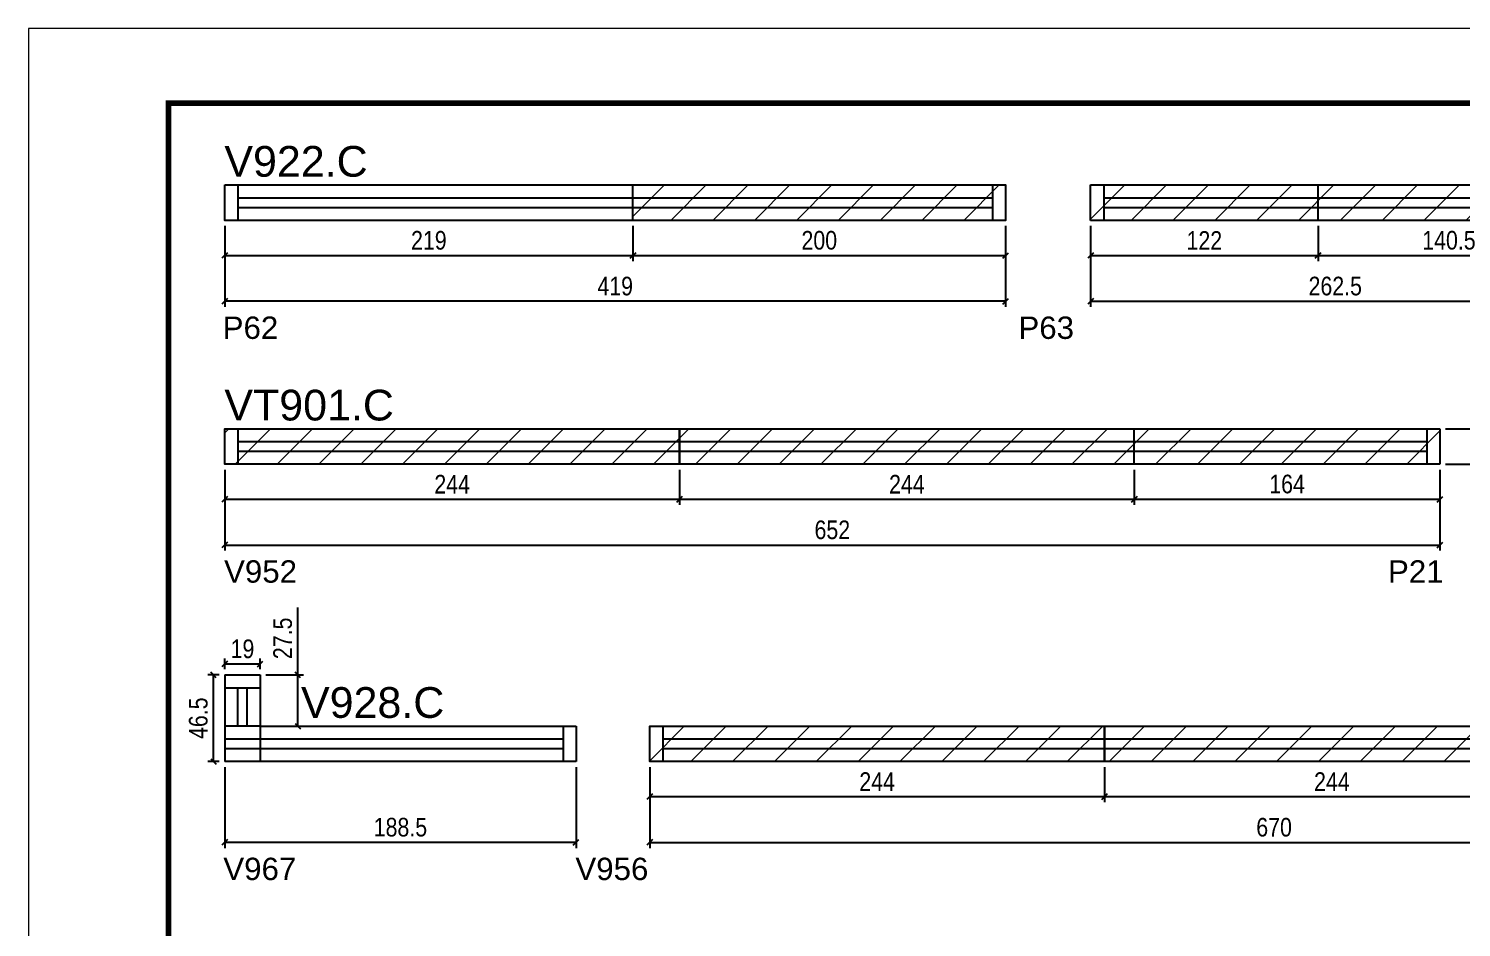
# Model space of a CAD drawing. Extents: x 1959 to 8212, y 239 to 4735.
# Drawn here: x 1959 to 2728, y 1956 to 2438 of the extents above; entities that cross this region are included whole.
import ezdxf

# ---------------------------------------------------------------- set-up
doc = ezdxf.new("R2010")
doc.units = 0
doc.linetypes.add('DASHED', pattern=[0.75, 0.5, -0.25])
doc.layers.add('00 - FELIPE', color=6, linetype='Continuous', plot=False)
for name, color, linetype in [('5', 5, 'Continuous'), ('COTA', 241, 'Continuous'), ('NOMENCLATURA', 7, 'Continuous'), ('Painéis', 200, 'Continuous'), ('SARR_2.2x7', 40, 'Continuous')]:
    doc.layers.add(name, color=color, linetype=linetype)
for name, color, linetype, lineweight in [('Folhas', 255, 'Continuous', 9), ('REAPROVEITAMENTO', 251, 'Continuous', 9), ('SARRAFO DE PRESSAO', 251, 'DASHED', 9)]:
    doc.layers.add(name, color=color, linetype=linetype, lineweight=lineweight)
doc.styles.add('COTA TECNICA', font='techl___.ttf', dxfattribs={"height": 10})
doc.styles.add('COTA TECNICA-50', font='techl___.ttf', dxfattribs={"height": 10})
doc.styles.get("Standard").update_dxf_attribs({"font": 'arial.ttf'})
doc.dimstyles.new('COTA PAINEL-50', dxfattribs={"dimtxt": 10, "dimasz": 3, "dimexe": 3, "dimexo": 3, "dimgap": 3, "dimtad": 1, "dimdec": 1, "dimzin": 12, "dimdsep": 46, "dimtxsty": 'COTA TECNICA-50', "dimblk1": 'OBLIQUE', "dimblk2": 'OBLIQUE', "dimsah": 1, "dimcen": 0.9, "dimclrd": 4, "dimclre": 4, "dimclrt": 240, "dimadec": 1, "dimazin": 3, "dimtfac": 1, "dimtdec": 1, "dimtmove": 0, "dimatfit": 3, "dimfxl": 1, "dimtolj": 1, "dimtzin": 12, "dimarcsym": 0})
doc.dimstyles.new('PAINEL', dxfattribs={"dimtxt": 10, "dimasz": 3, "dimexe": 3, "dimexo": 3, "dimgap": 3, "dimtad": 1, "dimdec": 1, "dimzin": 12, "dimdsep": 46, "dimtxsty": 'COTA TECNICA', "dimblk1": 'OBLIQUE', "dimblk2": 'OBLIQUE', "dimsah": 1, "dimcen": 0.9, "dimclrd": 4, "dimclre": 4, "dimclrt": 240, "dimadec": 1, "dimazin": 3, "dimtfac": 1, "dimtdec": 1, "dimtmove": 0, "dimatfit": 3, "dimfxl": 1, "dimtolj": 1, "dimtzin": 12, "dimarcsym": 0})

# ---------------------------------------------------------------- blocks, each defined once
blk = doc.blocks.new('9999999999')
at = {"layer": 'Folhas'}
blk.add_lwpolyline([(98138.98, 34190.21), (99623.98, 34190.21), (99623.98, 35240.21), (98138.98, 35240.21)], close=True, dxfattribs=at)
at = {"layer": 'Folhas', "color": 30, "const_width": 3}
blk.add_lwpolyline([(98213.98, 34230.21), (99583.98, 34230.21), (99583.98, 35200.21), (98213.98, 35200.21)], close=True, dxfattribs=at)
blk = doc.blocks.new('_Oblique')
at = {"color": 0, "linetype": 'ByBlock', "lineweight": -2}
blk.add_line((-0.5, -0.5), (0.5, 0.5), dxfattribs=at)
blk = doc.blocks.new('*D478')
at = {"layer": 'COTA', "color": 4, "linetype": 'ByBlock', "lineweight": -2, "transparency": 16777216}
for p, q in [((2064, 2332.13), (2064, 2313.29)), ((2283, 2332.13), (2283, 2313.29)), ((2064, 2316.29), (2283, 2316.29))]:
    blk.add_line(p, q, dxfattribs=at)
at = {"layer": 'Defpoints', "color": 0, "linetype": 'ByBlock', "transparency": 16777216}
for p in [(2064, 2335.13), (2283, 2335.13), (2283, 2316.29)]:
    blk.add_point(p, dxfattribs=at)
at = {"layer": 'COTA', "color": 4, "linetype": 'ByBlock', "lineweight": -2, "transparency": 16777216, "xscale": 3, "yscale": 3, "zscale": 3, "rotation": 180}
blk.add_blockref('_Oblique', (2064, 2316.29), dxfattribs=at)
at = {"layer": 'COTA', "color": 4, "linetype": 'ByBlock', "lineweight": -2, "transparency": 16777216, "xscale": 3, "yscale": 3, "zscale": 3}
blk.add_blockref('_Oblique', (2283, 2316.29), dxfattribs=at)
at = {"layer": 'COTA', "color": 240, "linetype": 'ByBlock', "transparency": 16777216, "insert": (2173.5, 2324.38), "char_height": 10, "attachment_point": 5, "style": 'COTA TECNICA-50'}
blk.add_mtext('\\A1;219', dxfattribs=at)
blk = doc.blocks.new('*D479')
at = {"layer": 'COTA', "color": 4, "linetype": 'ByBlock', "lineweight": -2, "transparency": 16777216}
for p, q in [((2283, 2332.13), (2283, 2313.29)), ((2483, 2332.13), (2483, 2313.29)), ((2283, 2316.29), (2483, 2316.29))]:
    blk.add_line(p, q, dxfattribs=at)
at = {"layer": 'Defpoints', "color": 0, "linetype": 'ByBlock', "transparency": 16777216}
for p in [(2283, 2335.13), (2483, 2335.13), (2483, 2316.29)]:
    blk.add_point(p, dxfattribs=at)
at = {"layer": 'COTA', "color": 4, "linetype": 'ByBlock', "lineweight": -2, "transparency": 16777216, "xscale": 3, "yscale": 3, "zscale": 3, "rotation": 180}
blk.add_blockref('_Oblique', (2283, 2316.29), dxfattribs=at)
at = {"layer": 'COTA', "color": 4, "linetype": 'ByBlock', "lineweight": -2, "transparency": 16777216, "xscale": 3, "yscale": 3, "zscale": 3}
blk.add_blockref('_Oblique', (2483, 2316.29), dxfattribs=at)
at = {"layer": 'COTA', "color": 240, "linetype": 'ByBlock', "transparency": 16777216, "insert": (2383, 2324.39), "char_height": 10, "attachment_point": 5, "style": 'COTA TECNICA-50'}
blk.add_mtext('\\A1;200', dxfattribs=at)
blk = doc.blocks.new('*D480')
at = {"layer": 'COTA', "color": 4, "lineweight": -2, "transparency": 16777216}
for p, q in [((2528.61, 2332.13), (2528.61, 2288.71)), ((2791.11, 2332.13), (2791.11, 2288.71)), ((2528.61, 2291.71), (2791.11, 2291.71))]:
    blk.add_line(p, q, dxfattribs=at)
at = {"layer": 'Defpoints', "color": 0, "transparency": 16777216}
for p in [(2528.61, 2335.13), (2791.11, 2335.13), (2791.11, 2291.71)]:
    blk.add_point(p, dxfattribs=at)
at = {"layer": 'COTA', "color": 4, "lineweight": -2, "transparency": 16777216, "xscale": 3, "yscale": 3, "zscale": 3, "rotation": 180}
blk.add_blockref('_Oblique', (2528.61, 2291.71), dxfattribs=at)
at = {"layer": 'COTA', "color": 4, "lineweight": -2, "transparency": 16777216, "xscale": 3, "yscale": 3, "zscale": 3}
blk.add_blockref('_Oblique', (2791.11, 2291.71), dxfattribs=at)
at = {"layer": 'COTA', "color": 240, "transparency": 16777216, "insert": (2659.86, 2299.82), "char_height": 10, "attachment_point": 5, "style": 'COTA TECNICA'}
blk.add_mtext('\\A1;262.5', dxfattribs=at)
blk = doc.blocks.new('*D483')
at = {"layer": 'COTA', "color": 4, "lineweight": -2, "transparency": 16777216}
for p, q in [((2528.61, 2332.13), (2528.61, 2313.29)), ((2650.61, 2332.13), (2650.61, 2313.29)), ((2528.61, 2316.29), (2650.61, 2316.29))]:
    blk.add_line(p, q, dxfattribs=at)
at = {"layer": 'Defpoints', "color": 0, "transparency": 16777216}
for p in [(2528.61, 2335.13), (2650.61, 2335.13), (2650.61, 2316.29)]:
    blk.add_point(p, dxfattribs=at)
at = {"layer": 'COTA', "color": 4, "lineweight": -2, "transparency": 16777216, "xscale": 3, "yscale": 3, "zscale": 3, "rotation": 180}
blk.add_blockref('_Oblique', (2528.61, 2316.29), dxfattribs=at)
at = {"layer": 'COTA', "color": 4, "lineweight": -2, "transparency": 16777216, "xscale": 3, "yscale": 3, "zscale": 3}
blk.add_blockref('_Oblique', (2650.61, 2316.29), dxfattribs=at)
at = {"layer": 'COTA', "color": 240, "transparency": 16777216, "insert": (2589.61, 2324.35), "char_height": 10, "attachment_point": 5, "style": 'COTA TECNICA'}
blk.add_mtext('\\A1;122', dxfattribs=at)
blk = doc.blocks.new('*D484')
at = {"layer": 'COTA', "color": 4, "lineweight": -2, "transparency": 16777216}
for p, q in [((2650.61, 2332.13), (2650.61, 2313.29)), ((2791.11, 2332.13), (2791.11, 2313.29)), ((2650.61, 2316.29), (2791.11, 2316.29))]:
    blk.add_line(p, q, dxfattribs=at)
at = {"layer": 'Defpoints', "color": 0, "transparency": 16777216}
for p in [(2650.61, 2335.13), (2791.11, 2335.13), (2791.11, 2316.29)]:
    blk.add_point(p, dxfattribs=at)
at = {"layer": 'COTA', "color": 4, "lineweight": -2, "transparency": 16777216, "xscale": 3, "yscale": 3, "zscale": 3, "rotation": 180}
blk.add_blockref('_Oblique', (2650.61, 2316.29), dxfattribs=at)
at = {"layer": 'COTA', "color": 4, "lineweight": -2, "transparency": 16777216, "xscale": 3, "yscale": 3, "zscale": 3}
blk.add_blockref('_Oblique', (2791.11, 2316.29), dxfattribs=at)
at = {"layer": 'COTA', "color": 240, "transparency": 16777216, "insert": (2720.86, 2324.4), "char_height": 10, "attachment_point": 5, "style": 'COTA TECNICA'}
blk.add_mtext('\\A1;140.5', dxfattribs=at)
blk = doc.blocks.new('*D482')
at = {"layer": 'COTA', "color": 4, "lineweight": -2, "transparency": 16777216}
for p, q in [((2528.61, 2332.13), (2528.61, 2313.29)), ((2650.61, 2332.13), (2650.61, 2313.29)), ((2528.61, 2316.29), (2650.61, 2316.29))]:
    blk.add_line(p, q, dxfattribs=at)
at = {"layer": 'Defpoints', "color": 0, "transparency": 16777216}
for p in [(2528.61, 2335.13), (2650.61, 2335.13), (2650.61, 2316.29)]:
    blk.add_point(p, dxfattribs=at)
at = {"layer": 'COTA', "color": 4, "lineweight": -2, "transparency": 16777216, "xscale": 3, "yscale": 3, "zscale": 3, "rotation": 180}
blk.add_blockref('_Oblique', (2528.61, 2316.29), dxfattribs=at)
at = {"layer": 'COTA', "color": 4, "lineweight": -2, "transparency": 16777216, "xscale": 3, "yscale": 3, "zscale": 3}
blk.add_blockref('_Oblique', (2650.61, 2316.29), dxfattribs=at)
at = {"layer": 'COTA', "color": 240, "transparency": 16777216, "insert": (2589.61, 2324.35), "char_height": 10, "attachment_point": 5, "style": 'COTA TECNICA'}
blk.add_mtext('\\A1;122', dxfattribs=at)
blk = doc.blocks.new('*D485')
at = {"layer": 'COTA', "color": 4, "lineweight": -2, "transparency": 16777216}
for p, q in [((2064, 2332.13), (2064, 2288.71)), ((2483, 2332.13), (2483, 2288.71)), ((2483, 2291.71), (2064, 2291.71))]:
    blk.add_line(p, q, dxfattribs=at)
at = {"layer": 'Defpoints', "color": 0, "transparency": 16777216}
for p in [(2064, 2335.13), (2483, 2335.13), (2064, 2291.71)]:
    blk.add_point(p, dxfattribs=at)
at = {"layer": 'COTA', "color": 4, "lineweight": -2, "transparency": 16777216, "xscale": 3, "yscale": 3, "zscale": 3, "rotation": 180}
blk.add_blockref('_Oblique', (2064, 2291.71), dxfattribs=at)
at = {"layer": 'COTA', "color": 4, "lineweight": -2, "transparency": 16777216, "xscale": 3, "yscale": 3, "zscale": 3}
blk.add_blockref('_Oblique', (2483, 2291.71), dxfattribs=at)
at = {"layer": 'COTA', "color": 240, "transparency": 16777216, "insert": (2273.5, 2299.81), "char_height": 10, "attachment_point": 5, "style": 'COTA TECNICA'}
blk.add_mtext('\\A1;419', dxfattribs=at)
blk = doc.blocks.new('*D488')
at = {"layer": 'COTA', "color": 4, "linetype": 'ByBlock', "lineweight": -2, "transparency": 16777216}
for p, q in [((2064, 2201.28), (2064, 2182.43)), ((2308, 2201.28), (2308, 2182.43)), ((2064, 2185.43), (2308, 2185.43))]:
    blk.add_line(p, q, dxfattribs=at)
at = {"layer": 'Defpoints', "color": 0, "linetype": 'ByBlock', "transparency": 16777216}
for p in [(2064, 2204.28), (2308, 2204.28), (2308, 2185.43)]:
    blk.add_point(p, dxfattribs=at)
at = {"layer": 'COTA', "color": 4, "linetype": 'ByBlock', "lineweight": -2, "transparency": 16777216, "xscale": 3, "yscale": 3, "zscale": 3, "rotation": 180}
blk.add_blockref('_Oblique', (2064, 2185.43), dxfattribs=at)
at = {"layer": 'COTA', "color": 4, "linetype": 'ByBlock', "lineweight": -2, "transparency": 16777216, "xscale": 3, "yscale": 3, "zscale": 3}
blk.add_blockref('_Oblique', (2308, 2185.43), dxfattribs=at)
at = {"layer": 'COTA', "color": 240, "linetype": 'ByBlock', "transparency": 16777216, "insert": (2186, 2193.51), "char_height": 10, "attachment_point": 5, "style": 'COTA TECNICA-50'}
blk.add_mtext('\\A1;244', dxfattribs=at)
blk = doc.blocks.new('*D489')
at = {"layer": 'COTA', "color": 4, "linetype": 'ByBlock', "lineweight": -2, "transparency": 16777216}
for p, q in [((2308, 2201.28), (2308, 2182.43)), ((2552, 2201.28), (2552, 2182.43)), ((2308, 2185.43), (2552, 2185.43))]:
    blk.add_line(p, q, dxfattribs=at)
at = {"layer": 'Defpoints', "color": 0, "linetype": 'ByBlock', "transparency": 16777216}
for p in [(2308, 2204.28), (2552, 2204.28), (2552, 2185.43)]:
    blk.add_point(p, dxfattribs=at)
at = {"layer": 'COTA', "color": 4, "linetype": 'ByBlock', "lineweight": -2, "transparency": 16777216, "xscale": 3, "yscale": 3, "zscale": 3, "rotation": 180}
blk.add_blockref('_Oblique', (2308, 2185.43), dxfattribs=at)
at = {"layer": 'COTA', "color": 4, "linetype": 'ByBlock', "lineweight": -2, "transparency": 16777216, "xscale": 3, "yscale": 3, "zscale": 3}
blk.add_blockref('_Oblique', (2552, 2185.43), dxfattribs=at)
at = {"layer": 'COTA', "color": 240, "linetype": 'ByBlock', "transparency": 16777216, "insert": (2430, 2193.51), "char_height": 10, "attachment_point": 5, "style": 'COTA TECNICA-50'}
blk.add_mtext('\\A1;244', dxfattribs=at)
blk = doc.blocks.new('*D490')
at = {"layer": 'COTA', "color": 4, "lineweight": -2, "transparency": 16777216}
for p, q in [((2064, 2201.28), (2064, 2157.85)), ((2716, 2201.28), (2716, 2157.85)), ((2064, 2160.85), (2716, 2160.85))]:
    blk.add_line(p, q, dxfattribs=at)
at = {"layer": 'Defpoints', "color": 0, "transparency": 16777216}
for p in [(2064, 2204.28), (2716, 2204.28), (2716, 2160.85)]:
    blk.add_point(p, dxfattribs=at)
at = {"layer": 'COTA', "color": 4, "lineweight": -2, "transparency": 16777216, "xscale": 3, "yscale": 3, "zscale": 3, "rotation": 180}
blk.add_blockref('_Oblique', (2064, 2160.85), dxfattribs=at)
at = {"layer": 'COTA', "color": 4, "lineweight": -2, "transparency": 16777216, "xscale": 3, "yscale": 3, "zscale": 3}
blk.add_blockref('_Oblique', (2716, 2160.85), dxfattribs=at)
at = {"layer": 'COTA', "color": 240, "transparency": 16777216, "insert": (2390, 2168.96), "char_height": 10, "attachment_point": 5, "style": 'COTA TECNICA'}
blk.add_mtext('\\A1;652', dxfattribs=at)
blk = doc.blocks.new('*D491')
at = {"layer": 'COTA', "color": 4, "lineweight": -2, "transparency": 16777216}
for p, q in [((2552, 2201.28), (2552, 2182.43)), ((2716, 2201.28), (2716, 2182.43)), ((2552, 2185.43), (2716, 2185.43))]:
    blk.add_line(p, q, dxfattribs=at)
at = {"layer": 'Defpoints', "color": 0, "transparency": 16777216}
for p in [(2552, 2204.28), (2716, 2204.28), (2716, 2185.43)]:
    blk.add_point(p, dxfattribs=at)
at = {"layer": 'COTA', "color": 4, "lineweight": -2, "transparency": 16777216, "xscale": 3, "yscale": 3, "zscale": 3, "rotation": 180}
blk.add_blockref('_Oblique', (2552, 2185.43), dxfattribs=at)
at = {"layer": 'COTA', "color": 4, "lineweight": -2, "transparency": 16777216, "xscale": 3, "yscale": 3, "zscale": 3}
blk.add_blockref('_Oblique', (2716, 2185.43), dxfattribs=at)
at = {"layer": 'COTA', "color": 240, "transparency": 16777216, "insert": (2634, 2193.54), "char_height": 10, "attachment_point": 5, "style": 'COTA TECNICA'}
blk.add_mtext('\\A1;164', dxfattribs=at)
blk = doc.blocks.new('*D492')
at = {"layer": 'COTA', "color": 4, "lineweight": -2, "transparency": 16777216}
for p, q in [((2719, 2223.28), (2753.39, 2223.28)), ((2750.39, 2204.28), (2750.39, 2223.28)), ((2719, 2204.28), (2753.39, 2204.28))]:
    blk.add_line(p, q, dxfattribs=at)
at = {"layer": 'Defpoints', "color": 0, "transparency": 16777216}
for p in [(2716, 2223.28), (2750.39, 2223.28), (2716, 2204.28)]:
    blk.add_point(p, dxfattribs=at)
at = {"layer": 'COTA', "color": 4, "lineweight": -2, "transparency": 16777216, "xscale": 3, "yscale": 3, "zscale": 3}
for p, rotation in [((2750.39, 2223.28), 90), ((2750.39, 2204.28), 270)]:
    blk.add_blockref('_Oblique', p, dxfattribs=dict(at, rotation=rotation))
at = {"layer": 'COTA', "color": 240, "transparency": 16777216, "insert": (2742.31, 2213.78), "char_height": 10, "attachment_point": 5, "rotation": 90, "style": 'COTA TECNICA'}
blk.add_mtext('\\A1;19', dxfattribs=at)
blk = doc.blocks.new('*D497')
at = {"layer": 'COTA', "color": 4, "lineweight": -2, "transparency": 16777216}
for p, q in [((2064, 2041.63), (2064, 1998.2)), ((2252.5, 2041.63), (2252.5, 1998.2)), ((2252.5, 2001.2), (2064, 2001.2))]:
    blk.add_line(p, q, dxfattribs=at)
at = {"layer": 'Defpoints', "color": 0, "transparency": 16777216}
for p in [(2064, 2044.63), (2252.5, 2044.63), (2064, 2001.2)]:
    blk.add_point(p, dxfattribs=at)
at = {"layer": 'COTA', "color": 4, "lineweight": -2, "transparency": 16777216, "xscale": 3, "yscale": 3, "zscale": 3, "rotation": 180}
blk.add_blockref('_Oblique', (2064, 2001.2), dxfattribs=at)
at = {"layer": 'COTA', "color": 4, "lineweight": -2, "transparency": 16777216, "xscale": 3, "yscale": 3, "zscale": 3}
blk.add_blockref('_Oblique', (2252.5, 2001.2), dxfattribs=at)
at = {"layer": 'COTA', "color": 240, "transparency": 16777216, "insert": (2158.25, 2009.33), "char_height": 10, "attachment_point": 5, "style": 'COTA TECNICA'}
blk.add_mtext('\\A1;188.5', dxfattribs=at)
blk = doc.blocks.new('*D498')
at = {"layer": 'COTA', "color": 4, "lineweight": -2, "transparency": 16777216}
for p, q in [((2061, 2091.13), (2054.94, 2091.13)), ((2057.94, 2044.63), (2057.94, 2091.13)), ((2061, 2044.63), (2054.94, 2044.63))]:
    blk.add_line(p, q, dxfattribs=at)
at = {"layer": 'Defpoints', "color": 0, "transparency": 16777216}
for p in [(2057.94, 2091.13), (2064, 2091.13), (2064, 2044.63)]:
    blk.add_point(p, dxfattribs=at)
at = {"layer": 'COTA', "color": 4, "lineweight": -2, "transparency": 16777216, "xscale": 3, "yscale": 3, "zscale": 3}
for p, rotation in [((2057.94, 2091.13), 90), ((2057.94, 2044.63), 270)]:
    blk.add_blockref('_Oblique', p, dxfattribs=dict(at, rotation=rotation))
at = {"layer": 'COTA', "color": 240, "transparency": 16777216, "insert": (2049.83, 2067.88), "char_height": 10, "attachment_point": 5, "rotation": 90, "style": 'COTA TECNICA'}
blk.add_mtext('\\A1;46.5', dxfattribs=at)
blk = doc.blocks.new('*D499')
at = {"layer": 'COTA', "color": 4, "lineweight": -2, "transparency": 16777216}
for p, q in [((2064, 2094.13), (2064, 2099.98)), ((2083, 2094.13), (2083, 2099.98)), ((2083, 2096.98), (2064, 2096.98))]:
    blk.add_line(p, q, dxfattribs=at)
at = {"layer": 'Defpoints', "color": 0, "transparency": 16777216}
for p in [(2064, 2096.98), (2064, 2091.13), (2083, 2091.13)]:
    blk.add_point(p, dxfattribs=at)
at = {"layer": 'COTA', "color": 4, "lineweight": -2, "transparency": 16777216, "xscale": 3, "yscale": 3, "zscale": 3, "rotation": 180}
blk.add_blockref('_Oblique', (2064, 2096.98), dxfattribs=at)
at = {"layer": 'COTA', "color": 4, "lineweight": -2, "transparency": 16777216, "xscale": 3, "yscale": 3, "zscale": 3}
blk.add_blockref('_Oblique', (2083, 2096.98), dxfattribs=at)
at = {"layer": 'COTA', "color": 240, "transparency": 16777216, "insert": (2073.5, 2105.07), "char_height": 10, "attachment_point": 5, "style": 'COTA TECNICA'}
blk.add_mtext('\\A1;19', dxfattribs=at)
blk = doc.blocks.new('*D500')
at = {"layer": 'COTA', "color": 4, "lineweight": -2, "transparency": 16777216}
for p, q in [((2103.2, 2091.13), (2103.2, 2127.39)), ((2086, 2091.13), (2106.2, 2091.13)), ((2103.2, 2063.63), (2103.2, 2091.13)), ((2086, 2063.63), (2106.2, 2063.63))]:
    blk.add_line(p, q, dxfattribs=at)
at = {"layer": 'Defpoints', "color": 0, "transparency": 16777216}
for p in [(2083, 2091.13), (2103.2, 2091.13), (2083, 2063.63)]:
    blk.add_point(p, dxfattribs=at)
at = {"layer": 'COTA', "color": 4, "lineweight": -2, "transparency": 16777216, "xscale": 3, "yscale": 3, "zscale": 3}
for p, rotation in [((2103.2, 2091.13), 90), ((2103.2, 2063.63), 270)]:
    blk.add_blockref('_Oblique', p, dxfattribs=dict(at, rotation=rotation))
at = {"layer": 'COTA', "color": 240, "transparency": 16777216, "insert": (2095.09, 2110.76), "char_height": 10, "attachment_point": 5, "rotation": 90, "style": 'COTA TECNICA'}
blk.add_mtext('\\A1;27.5', dxfattribs=at)
blk = doc.blocks.new('*D501')
at = {"layer": 'COTA', "color": 4, "linetype": 'ByBlock', "lineweight": -2, "transparency": 16777216}
for p, q in [((2292.04, 2041.63), (2292.04, 2022.78)), ((2536.04, 2041.63), (2536.04, 2022.78)), ((2292.04, 2025.78), (2536.04, 2025.78))]:
    blk.add_line(p, q, dxfattribs=at)
at = {"layer": 'Defpoints', "color": 0, "linetype": 'ByBlock', "transparency": 16777216}
for p in [(2292.04, 2044.63), (2536.04, 2044.63), (2536.04, 2025.78)]:
    blk.add_point(p, dxfattribs=at)
at = {"layer": 'COTA', "color": 4, "linetype": 'ByBlock', "lineweight": -2, "transparency": 16777216, "xscale": 3, "yscale": 3, "zscale": 3, "rotation": 180}
blk.add_blockref('_Oblique', (2292.04, 2025.78), dxfattribs=at)
at = {"layer": 'COTA', "color": 4, "linetype": 'ByBlock', "lineweight": -2, "transparency": 16777216, "xscale": 3, "yscale": 3, "zscale": 3}
blk.add_blockref('_Oblique', (2536.04, 2025.78), dxfattribs=at)
at = {"layer": 'COTA', "color": 240, "linetype": 'ByBlock', "transparency": 16777216, "insert": (2414.04, 2033.86), "char_height": 10, "attachment_point": 5, "style": 'COTA TECNICA-50'}
blk.add_mtext('\\A1;244', dxfattribs=at)
blk = doc.blocks.new('*D502')
at = {"layer": 'COTA', "color": 4, "linetype": 'ByBlock', "lineweight": -2, "transparency": 16777216}
for p, q in [((2536.04, 2041.63), (2536.04, 2022.78)), ((2780.04, 2041.63), (2780.04, 2022.78)), ((2536.04, 2025.78), (2780.04, 2025.78))]:
    blk.add_line(p, q, dxfattribs=at)
at = {"layer": 'Defpoints', "color": 0, "linetype": 'ByBlock', "transparency": 16777216}
for p in [(2536.04, 2044.63), (2780.04, 2044.63), (2780.04, 2025.78)]:
    blk.add_point(p, dxfattribs=at)
at = {"layer": 'COTA', "color": 4, "linetype": 'ByBlock', "lineweight": -2, "transparency": 16777216, "xscale": 3, "yscale": 3, "zscale": 3, "rotation": 180}
blk.add_blockref('_Oblique', (2536.04, 2025.78), dxfattribs=at)
at = {"layer": 'COTA', "color": 4, "linetype": 'ByBlock', "lineweight": -2, "transparency": 16777216, "xscale": 3, "yscale": 3, "zscale": 3}
blk.add_blockref('_Oblique', (2780.04, 2025.78), dxfattribs=at)
at = {"layer": 'COTA', "color": 240, "linetype": 'ByBlock', "transparency": 16777216, "insert": (2658.04, 2033.86), "char_height": 10, "attachment_point": 5, "style": 'COTA TECNICA-50'}
blk.add_mtext('\\A1;244', dxfattribs=at)
blk = doc.blocks.new('*D503')
at = {"layer": 'COTA', "color": 4, "lineweight": -2, "transparency": 16777216}
for p, q in [((2292.04, 2041.63), (2292.04, 1998.2)), ((2962.04, 2041.63), (2962.04, 1998.2)), ((2292.04, 2001.2), (2962.04, 2001.2))]:
    blk.add_line(p, q, dxfattribs=at)
at = {"layer": 'Defpoints', "color": 0, "transparency": 16777216}
for p in [(2292.04, 2044.63), (2962.04, 2044.63), (2962.04, 2001.2)]:
    blk.add_point(p, dxfattribs=at)
at = {"layer": 'COTA', "color": 4, "lineweight": -2, "transparency": 16777216, "xscale": 3, "yscale": 3, "zscale": 3, "rotation": 180}
blk.add_blockref('_Oblique', (2292.04, 2001.2), dxfattribs=at)
at = {"layer": 'COTA', "color": 4, "lineweight": -2, "transparency": 16777216, "xscale": 3, "yscale": 3, "zscale": 3}
blk.add_blockref('_Oblique', (2962.04, 2001.2), dxfattribs=at)
at = {"layer": 'COTA', "color": 240, "transparency": 16777216, "insert": (2627.04, 2009.3), "char_height": 10, "attachment_point": 5, "style": 'COTA TECNICA'}
blk.add_mtext('\\A1;670', dxfattribs=at)

msp = doc.modelspace()

# ---------------------------------------------------------------- hatches: boundary and pattern name
at = {"layer": 'REAPROVEITAMENTO'}
h = msp.add_hatch(dxfattribs=at)
h.set_pattern_fill('ANSI31', color=256, scale=5, style=0)
h.set_pattern_definition([(45, (-9.317, 0), (-11.22532, 11.22532), [])])
h.paths.add_polyline_path([(2483, 2354.13), (2283, 2354.13), (2283, 2335.13), (2483, 2335.13)])
h.paths.add_polyline_path([(2650.61, 2354.13), (2528.61, 2354.13), (2528.61, 2335.13), (2650.61, 2335.13)])
h.paths.add_polyline_path([(2791.11, 2354.13), (2650.61, 2354.13), (2650.61, 2335.13), (2791.11, 2335.13)])
h = msp.add_hatch(dxfattribs=at)
h.set_pattern_fill('ANSI31', color=256, scale=5, style=0)
h.paths.add_polyline_path([(2308, 2223.28), (2064, 2223.28), (2064, 2204.28), (2308, 2204.28)])
h.paths.add_polyline_path([(2552, 2223.28), (2308, 2223.28), (2308, 2204.28), (2552, 2204.28)])
h.paths.add_polyline_path([(2716, 2223.28), (2552, 2223.28), (2552, 2204.28), (2716, 2204.28)])
h.paths.add_polyline_path([(2536.04, 2063.63), (2292.04, 2063.63), (2292.04, 2044.63), (2536.04, 2044.63)])
h.paths.add_polyline_path([(2780.04, 2063.63), (2536.04, 2063.63), (2536.04, 2044.63), (2780.04, 2044.63)])
h.paths.add_polyline_path([(2962.04, 2063.63), (2780.04, 2063.63), (2780.04, 2044.63), (2962.04, 2044.63)])

# ---------------------------------------------------------------- linework, layer by layer
at = {"layer": '00 - FELIPE'}
for p, q in [((2064, 2091.13), (2064, 2044.63)), ((2064, 2091.13), (2083, 2091.13)), ((2083, 2091.13), (2083, 2044.63)), ((2083, 2063.63), (2252.5, 2063.63)), ((2252.5, 2063.63), (2252.5, 2044.63)), ((2252.5, 2044.63), (2064, 2044.63))]:
    msp.add_line(p, q, dxfattribs=at)
at = {"layer": 'COTA'}
msp.add_line((2083, 2063.63), (2064, 2063.63), dxfattribs=at)
at = {"layer": 'Painéis', "linetype": 'ByBlock'}
msp.add_line((2283, 2335.13), (2283, 2354.13), dxfattribs=at)
at = {"layer": 'Painéis'}
for p, q in [((2528.61, 2335.13), (2528.61, 2354.13)), ((2528.61, 2354.13), (2791.11, 2354.13)), ((2650.61, 2335.13), (2650.61, 2354.13)), ((2791.11, 2335.13), (2528.61, 2335.13)), ((2308, 2223.28), (2716, 2223.28)), ((2308, 2204.28), (2308, 2223.28)), ((2552, 2204.28), (2552, 2223.28)), ((2716, 2223.28), (2716, 2204.28)), ((2716, 2204.28), (2308, 2204.28)), ((2536.04, 2063.63), (2962.04, 2063.63)), ((2536.04, 2044.63), (2536.04, 2063.63)), ((2962.04, 2044.63), (2536.04, 2044.63))]:
    msp.add_line(p, q, dxfattribs=at)
at = {"layer": 'Painéis', "linetype": 'ByBlock'}
msp.add_lwpolyline([(2064, 2354.13), (2483, 2354.13), (2483, 2335.13), (2064, 2335.13)], close=True, dxfattribs=at)
at = {"layer": 'Painéis'}
for points in [[(2308, 2204.28), (2064, 2204.28), (2064, 2223.28), (2308, 2223.28)], [(2536.04, 2044.63), (2292.04, 2044.63), (2292.04, 2063.63), (2536.04, 2063.63)]]:
    msp.add_lwpolyline(points, close=True, dxfattribs=at)
at = {"layer": 'SARR_2.2x7', "linetype": 'Continuous'}
for p, q in [((2071, 2354.13), (2071, 2335.13)), ((2476, 2354.13), (2476, 2335.13)), ((2535.61, 2354.13), (2535.61, 2335.13)), ((2283, 2347.13), (2071, 2347.13)), ((2476, 2347.13), (2283, 2347.13)), ((2784.11, 2347.13), (2535.61, 2347.13)), ((2071, 2342.13), (2283, 2342.13)), ((2283, 2342.13), (2476, 2342.13)), ((2535.61, 2342.13), (2784.11, 2342.13)), ((2071, 2223.28), (2071, 2204.28)), ((2709, 2223.28), (2709, 2204.28)), ((2308, 2216.28), (2071, 2216.28)), ((2552, 2216.28), (2308, 2216.28)), ((2709, 2216.28), (2552, 2216.28)), ((2071, 2211.28), (2308, 2211.28)), ((2308, 2211.28), (2552, 2211.28)), ((2552, 2211.28), (2709, 2211.28)), ((2064, 2084.13), (2083, 2084.13)), ((2071, 2063.63), (2071, 2084.13)), ((2076, 2063.63), (2076, 2084.13)), ((2245.5, 2063.63), (2245.5, 2044.63)), ((2299.04, 2063.63), (2299.04, 2044.63)), ((2245.5, 2056.63), (2064, 2056.63)), ((2536.04, 2056.63), (2299.04, 2056.63)), ((2780.04, 2056.63), (2536.04, 2056.63)), ((2064, 2051.63), (2245.5, 2051.63)), ((2299.04, 2051.63), (2536.04, 2051.63)), ((2536.04, 2051.63), (2780.04, 2051.63))]:
    msp.add_line(p, q, dxfattribs=at)

# ---------------------------------------------------------------- block references
at = {"layer": 'SARRAFO DE PRESSAO', "color": 6, "linetype": 'ByBlock'}
msp.add_blockref('9999999999', (-96180.21, -32802.14), dxfattribs=at)

# ---------------------------------------------------------------- texts
at = {"layer": '5', "linetype": 'Continuous'}
for s, rotation, p in [('P62', 359.99996, (2062.88, 2271.51)), ('P63', 0.00004, (2489.85, 2271.51)), ('V952', 359.99996, (2063.62, 2140.65)), ('P21', 359.99996, (2688.17, 2140.65)), ('V967', 359.99996, (2063.22, 1981)), ('V956', 359.99996, (2252.14, 1981))]:
    msp.add_text(s, height=12, rotation=rotation, dxfattribs=at).set_placement(p)
at = {"layer": 'NOMENCLATURA', "linetype": 'Continuous'}
for s, p in [('V922.C', (2063.79, 2358.57)), ('VT901.C', (2063.79, 2227.72)), ('V928.C', (2104.92, 2068.07))]:
    msp.add_text(s, height=16.5, dxfattribs=at).set_placement(p)

# ---------------------------------------------------------------- dimensions: what is measured, and where the dimension line sits
at = {"layer": 'COTA', "color": 1, "linetype": 'ByBlock'}
for base, p1, p2, picture, middle in [((2283, 2316.29), (2064, 2335.13), (2283, 2335.13), '*D478', (2173.5, 2324.38)), ((2483, 2316.29), (2283, 2335.13), (2483, 2335.13), '*D479', (2383, 2324.39)), ((2308, 2185.43), (2064, 2204.28), (2308, 2204.28), '*D488', (2186, 2193.51)), ((2552, 2185.43), (2308, 2204.28), (2552, 2204.28), '*D489', (2430, 2193.51)), ((2536.04, 2025.78), (2292.04, 2044.63), (2536.04, 2044.63), '*D501', (2414.04, 2033.86)), ((2780.04, 2025.78), (2536.04, 2044.63), (2780.04, 2044.63), '*D502', (2658.04, 2033.86))]:
    dim = msp.add_linear_dim(base=base, p1=p1, p2=p2, dimstyle='COTA PAINEL-50', override={"dimarcsym": 1}, dxfattribs=at)
    dim.commit()
    dim.dimension.update_dxf_attribs({"geometry": picture, "text_midpoint": middle})
at = {"layer": 'COTA'}
for base, p1, p2, picture, middle in [((2064, 2291.71), (2483, 2335.13), (2064, 2335.13), '*D485', (2273.5, 2299.81)), ((2791.11, 2291.71), (2528.61, 2335.13), (2791.11, 2335.13), '*D480', (2659.86, 2299.82)), ((2650.61, 2316.29), (2528.61, 2335.13), (2650.61, 2335.13), '*D483', (2589.61, 2324.35)), ((2650.61, 2316.29), (2528.61, 2335.13), (2650.61, 2335.13), '*D482', (2589.61, 2324.35)), ((2716, 2160.85), (2064, 2204.28), (2716, 2204.28), '*D490', (2390, 2168.96)), ((2716, 2185.43), (2552, 2204.28), (2716, 2204.28), '*D491', (2634, 2193.54)), ((2064, 2096.98), (2083, 2091.13), (2064, 2091.13), '*D499', (2073.5, 2105.07)), ((2064, 2001.2), (2252.5, 2044.63), (2064, 2044.63), '*D497', (2158.25, 2009.33)), ((2962.04, 2001.2), (2292.04, 2044.63), (2962.04, 2044.63), '*D503', (2627.04, 2009.3))]:
    dim = msp.add_linear_dim(base=base, p1=p1, p2=p2, dimstyle='PAINEL', dxfattribs=at)
    dim.commit()
    dim.dimension.update_dxf_attribs({"geometry": picture, "text_midpoint": middle})
dim = msp.add_linear_dim(base=(2791.11, 2316.29), p1=(2650.61, 2335.13), p2=(2791.11, 2335.13), dimstyle='PAINEL', override={"dimtmove": 1}, dxfattribs=at)
dim.commit()
dim.dimension.update_dxf_attribs({"geometry": '*D484', "text_midpoint": (2720.86, 2324.4)})
for base, p1, p2, picture, middle in [((2750.39, 2223.28), (2716, 2204.28), (2716, 2223.28), '*D492', (2742.31, 2213.78)), ((2103.2, 2091.13), (2083, 2063.63), (2083, 2091.13), '*D500', (2095.09, 2110.76)), ((2057.94, 2091.13), (2064, 2044.63), (2064, 2091.13), '*D498', (2049.83, 2067.88))]:
    dim = msp.add_linear_dim(base=base, p1=p1, p2=p2, angle=90, dimstyle='PAINEL', dxfattribs=at)
    dim.commit()
    dim.dimension.update_dxf_attribs({"geometry": picture, "text_midpoint": middle})

doc.saveas('drawing.dxf')
